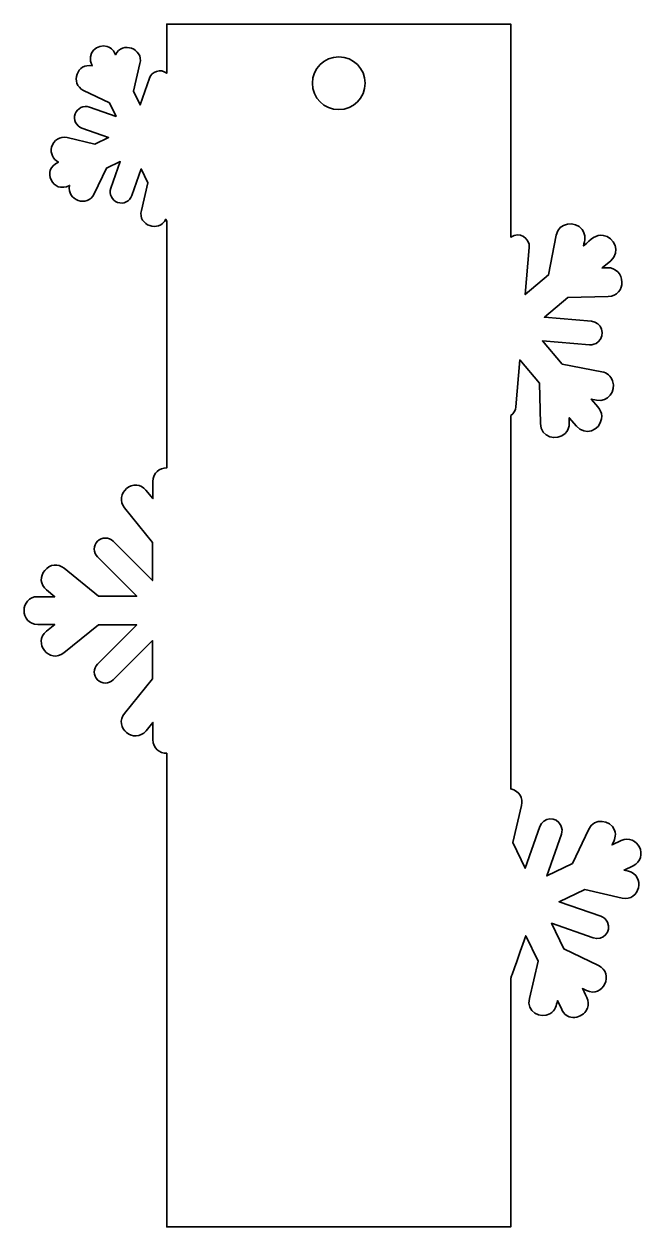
# Model space of a CAD drawing. Header units: inches. Extents: x 0 to 3.1, y 0 to 12.2.
# Drawn here: x 0.01 to 3.11, y 0.01 to 6.01 of the extents above; entities that cross this region are included whole.
import ezdxf

# ---------------------------------------------------------------- set-up
doc = ezdxf.new("R2010")
doc.units = ezdxf.units.IN
doc.header["$MEASUREMENT"] = 0
doc.layers.add('Слой 1', color=7, linetype='Continuous', lineweight=0)

msp = doc.modelspace()

# ---------------------------------------------------------------- linework, layer by layer
at = {"layer": 'Слой 1', "color": 1, "lineweight": 35, "true_color": 0xff0000}
for points, knots in [([(3.0217, 1.7819), (3.0217, 1.7819), (2.9995, 1.7872), (2.9995, 1.7872), (2.9995, 1.7872), (3.0446, 1.8089), (3.0446, 1.8089), (3.085, 1.8283), (3.0911, 1.8699), (3.0762, 1.9009), (3.0613, 1.9319), (3.025, 1.9532), (2.9846, 1.9338), (2.9846, 1.9338), (2.9395, 1.9121), (2.9395, 1.9121), (2.9512, 1.9369), (2.9631, 1.9569), (2.9516, 1.9865), (2.9311, 2.0387), (2.8499, 2.0488), (2.8238, 1.9918), (2.8238, 1.9918), (2.7419, 1.8194), (2.7419, 1.8194), (2.7419, 1.8194), (2.6139, 1.7579), (2.6139, 1.7579), (2.6139, 1.7579), (2.6871, 1.9663), (2.6871, 1.9663), (2.692, 1.9805), (2.6911, 1.996), (2.6844, 2.0099), (2.6622, 2.0561), (2.5958, 2.0515), (2.5792, 2.0042), (2.5792, 2.0042), (2.506, 1.7958), (2.506, 1.7958), (2.506, 1.7958), (2.4445, 1.9238), (2.4445, 1.9238), (2.4445, 1.9238), (2.4882, 2.1092), (2.4882, 2.1092), (2.4974, 2.1456), (2.479, 2.1815), (2.4345, 2.192), (2.4345, 2.192), (2.4345, 4.0539), (2.4345, 4.0539), (2.4486, 4.0637), (2.4586, 4.0791), (2.4601, 4.0971), (2.4601, 4.0971), (2.4797, 4.3314), (2.4797, 4.3314), (2.4797, 4.3314), (2.5782, 4.2149), (2.5782, 4.2149), (2.5782, 4.2149), (2.5827, 4.014), (2.5827, 4.014), (2.5832, 3.9462), (2.6649, 3.9243), (2.7058, 3.9646), (2.7306, 3.9889), (2.7264, 4.018), (2.7259, 4.0435), (2.7259, 4.0435), (2.7618, 4.0009), (2.7618, 4.0009), (2.8045, 3.9505), (2.8778, 3.9798), (2.8876, 4.0373), (2.8943, 4.0764), (2.8684, 4.0973), (2.8355, 4.1362), (2.8355, 4.1362), (2.862, 4.1312), (2.862, 4.1312), (2.9205, 4.1197), (2.9596, 4.1765), (2.9423, 4.2271), (2.9342, 4.2508), (2.9147, 4.2673), (2.8887, 4.2724), (2.8887, 4.2724), (2.691, 4.3103), (2.691, 4.3103), (2.691, 4.3103), (2.5926, 4.4268), (2.5926, 4.4268), (2.5926, 4.4268), (2.8269, 4.4072), (2.8269, 4.4072), (2.8424, 4.4058), (2.8576, 4.4108), (2.8698, 4.4211), (2.9105, 4.4555), (2.8881, 4.5206), (2.8368, 4.5249), (2.8368, 4.5249), (2.6025, 4.5445), (2.6025, 4.5445), (2.6025, 4.5445), (2.7189, 4.643), (2.7189, 4.643), (2.7189, 4.643), (2.9202, 4.6475), (2.9202, 4.6475), (2.9661, 4.6487), (2.9895, 4.6849), (2.9889, 4.72), (2.9882, 4.7609), (2.9577, 4.7925), (2.9174, 4.7912), (2.9174, 4.7912), (2.8903, 4.7906), (2.8903, 4.7906), (2.8903, 4.7906), (2.9329, 4.8266), (2.9329, 4.8266), (2.9848, 4.8705), (2.9509, 4.9445), (2.8957, 4.953), (2.858, 4.9588), (2.8377, 4.9342), (2.7976, 4.9003), (2.803, 4.9291), (2.8108, 4.954), (2.7909, 4.9815), (2.7567, 5.0286), (2.6726, 5.0174), (2.6614, 4.9535), (2.6614, 4.9535), (2.6235, 4.7558), (2.6235, 4.7558), (2.6235, 4.7558), (2.507, 4.6574), (2.507, 4.6574), (2.507, 4.6574), (2.5267, 4.8917), (2.5267, 4.8917), (2.5306, 4.9392), (2.4769, 4.9745), (2.4345, 4.9448), (2.4345, 4.9448), (2.4345, 6.007), (2.4345, 6.007), (2.4345, 6.007), (0.7186, 6.007), (0.7186, 6.007), (0.7186, 6.007), (0.7186, 5.7617), (0.7186, 5.7617), (0.6876, 5.7864), (0.6439, 5.7701), (0.6322, 5.7365), (0.6322, 5.7365), (0.5855, 5.6035), (0.5855, 5.6035), (0.5855, 5.6035), (0.5524, 5.6722), (0.5524, 5.6722), (0.5524, 5.6722), (0.585, 5.8103), (0.585, 5.8103), (0.604, 5.8858), (0.4956, 5.922), (0.4634, 5.8541), (0.4547, 5.8722), (0.4445, 5.8884), (0.4207, 5.8952), (0.3743, 5.9086), (0.3143, 5.8645), (0.3462, 5.7981), (0.2734, 5.8161), (0.2339, 5.7095), (0.3042, 5.6757), (0.3042, 5.6757), (0.4327, 5.6147), (0.4327, 5.6147), (0.4327, 5.6147), (0.4657, 5.5459), (0.4657, 5.5459), (0.4657, 5.5459), (0.3327, 5.5926), (0.3327, 5.5926), (0.3042, 5.6026), (0.2717, 5.587), (0.2617, 5.5585), (0.2517, 5.5299), (0.2671, 5.4977), (0.2958, 5.4876), (0.2958, 5.4876), (0.4288, 5.4409), (0.4288, 5.4409), (0.4288, 5.4409), (0.36, 5.4078), (0.36, 5.4078), (0.36, 5.4078), (0.2215, 5.4405), (0.2215, 5.4405), (0.1862, 5.4487), (0.1532, 5.4281), (0.1446, 5.3926), (0.1371, 5.3614), (0.1512, 5.3319), (0.1783, 5.3188), (0.1344, 5.2977), (0.1265, 5.2608), (0.1417, 5.2292), (0.157, 5.1972), (0.191, 5.1809), (0.2344, 5.2017), (0.217, 5.1279), (0.3251, 5.0907), (0.3565, 5.1595), (0.3565, 5.1595), (0.4176, 5.288), (0.4176, 5.288), (0.4176, 5.288), (0.4864, 5.3211), (0.4864, 5.3211), (0.4864, 5.3211), (0.4397, 5.188), (0.4397, 5.188), (0.4297, 5.1596), (0.4453, 5.1271), (0.4738, 5.1171), (0.5027, 5.1069), (0.5347, 5.1228), (0.5447, 5.1512), (0.5447, 5.1512), (0.5914, 5.2842), (0.5914, 5.2842), (0.5914, 5.2842), (0.6244, 5.2154), (0.6244, 5.2154), (0.6244, 5.2154), (0.5919, 5.0774), (0.5919, 5.0774), (0.5729, 5.002), (0.6812, 4.9656), (0.7135, 5.0336), (0.7147, 5.0311), (0.718, 5.0248), (0.7186, 5.0237), (0.7186, 5.0237), (0.7186, 3.7931), (0.7186, 3.7931), (0.6842, 3.7931), (0.6493, 3.7697), (0.6493, 3.7249), (0.6493, 3.7249), (0.6493, 3.6397), (0.6493, 3.6397), (0.6493, 3.6397), (0.615, 3.6818), (0.615, 3.6818), (0.6026, 3.6967), (0.5858, 3.7057), (0.5678, 3.707), (0.5499, 3.7083), (0.5319, 3.7022), (0.5183, 3.6901), (0.4924, 3.6671), (0.4805, 3.6267), (0.5076, 3.5941), (0.5076, 3.5941), (0.647, 3.4215), (0.647, 3.4215), (0.647, 3.4215), (0.647, 3.2314), (0.647, 3.2314), (0.647, 3.2314), (0.4513, 3.4271), (0.4513, 3.4271), (0.4301, 3.4484), (0.3942, 3.4484), (0.3729, 3.4271), (0.3516, 3.4059), (0.3516, 3.3699), (0.3729, 3.3487), (0.3729, 3.3487), (0.5686, 3.153), (0.5686, 3.153), (0.5686, 3.153), (0.3786, 3.153), (0.3786, 3.153), (0.3786, 3.153), (0.2062, 3.2923), (0.2062, 3.2923), (0.1915, 3.3045), (0.1746, 3.31), (0.1572, 3.3083), (0.1392, 3.3065), (0.1218, 3.2966), (0.11, 3.2818), (0.0979, 3.2682), (0.0917, 3.2501), (0.093, 3.2322), (0.0944, 3.2142), (0.1033, 3.1974), (0.1184, 3.1849), (0.1184, 3.1849), (0.1604, 3.1507), (0.1604, 3.1507), (0.1604, 3.1507), (0.0751, 3.1507), (0.0751, 3.1507), (0.0304, 3.1507), (0.0069, 3.1159), (0.0069, 3.0814), (0.0069, 3.047), (0.0304, 3.0121), (0.0751, 3.0121), (0.0751, 3.0121), (0.1604, 3.0121), (0.1604, 3.0121), (0.1604, 3.0121), (0.1185, 2.9781), (0.1185, 2.9781), (0.0838, 2.9503), (0.0872, 2.9088), (0.1086, 2.8821), (0.1303, 2.855), (0.1707, 2.8422), (0.206, 2.8705), (0.206, 2.8705), (0.3786, 3.0099), (0.3786, 3.0099), (0.3786, 3.0099), (0.5686, 3.0099), (0.5686, 3.0099), (0.5686, 3.0099), (0.3729, 2.8142), (0.3729, 2.8142), (0.3626, 2.8039), (0.357, 2.79), (0.357, 2.775), (0.357, 2.7599), (0.3626, 2.746), (0.3729, 2.7357), (0.3832, 2.7255), (0.3971, 2.7198), (0.4121, 2.7198), (0.4272, 2.7198), (0.4411, 2.7255), (0.4514, 2.7357), (0.4514, 2.7357), (0.647, 2.9314), (0.647, 2.9314), (0.647, 2.9314), (0.647, 2.7414), (0.647, 2.7414), (0.647, 2.7414), (0.5076, 2.5688), (0.5076, 2.5688), (0.48, 2.5342), (0.4921, 2.4945), (0.5183, 2.473), (0.5449, 2.4513), (0.5867, 2.4471), (0.6152, 2.4812), (0.6152, 2.4812), (0.6493, 2.5232), (0.6493, 2.5232), (0.6493, 2.5232), (0.6493, 2.4379), (0.6493, 2.4379), (0.6493, 2.3932), (0.6842, 2.3698), (0.7186, 2.3698), (0.7186, 2.3698), (0.7186, 2.3698), (0.7186, 2.3698), (0.7186, 2.3698), (0.7186, 0.0069), (0.7186, 0.0069), (0.7186, 0.0069), (2.4346, 0.0069), (2.4346, 0.0069), (2.4346, 0.0069), (2.4346, 1.248), (2.4346, 1.248), (2.4377, 1.2554), (2.4246, 1.2183), (2.5093, 1.4598), (2.5093, 1.4598), (2.5708, 1.3318), (2.5708, 1.3318), (2.5708, 1.3318), (2.5271, 1.1464), (2.5271, 1.1464), (2.511, 1.0825), (2.5823, 1.0428), (2.63, 1.0703), (2.6584, 1.0866), (2.6617, 1.1134), (2.6671, 1.1359), (2.6671, 1.1359), (2.6888, 1.0908), (2.6888, 1.0908), (2.6998, 1.068), (2.7197, 1.0539), (2.7437, 1.052), (2.7702, 1.0501), (2.7956, 1.0632), (2.8097, 1.0838), (2.8352, 1.1212), (2.8129, 1.1524), (2.792, 1.1959), (2.792, 1.1959), (2.8125, 1.1863), (2.8125, 1.1863), (2.8944, 1.1469), (2.9538, 1.2721), (2.8717, 1.3116), (2.8717, 1.3116), (2.6993, 1.3935), (2.6993, 1.3935), (2.6993, 1.3935), (2.6378, 1.5215), (2.6378, 1.5215), (2.6378, 1.5215), (2.8462, 1.4484), (2.8462, 1.4484), (2.8925, 1.4321), (2.9391, 1.4799), (2.9165, 1.527), (2.9098, 1.5409), (2.8983, 1.5513), (2.8841, 1.5563), (2.8841, 1.5563), (2.6757, 1.6294), (2.6757, 1.6294), (2.6757, 1.6294), (2.8037, 1.6909), (2.8037, 1.6909), (2.8037, 1.6909), (2.9895, 1.6471), (2.9895, 1.6471), (3.0775, 1.6267), (3.1087, 1.76), (3.0217, 1.7819)], [0, 0, 0, 0, 1, 1, 1, 2, 2, 2, 3, 3, 3, 4, 4, 4, 5, 5, 5, 6, 6, 6, 7, 7, 7, 8, 8, 8, 9, 9, 9, 10, 10, 10, 11, 11, 11, 12, 12, 12, 13, 13, 13, 14, 14, 14, 15, 15, 15, 16, 16, 16, 17, 17, 17, 18, 18, 18, 19, 19, 19, 20, 20, 20, 21, 21, 21, 22, 22, 22, 23, 23, 23, 24, 24, 24, 25, 25, 25, 26, 26, 26, 27, 27, 27, 28, 28, 28, 29, 29, 29, 30, 30, 30, 31, 31, 31, 32, 32, 32, 33, 33, 33, 34, 34, 34, 35, 35, 35, 36, 36, 36, 37, 37, 37, 38, 38, 38, 39, 39, 39, 40, 40, 40, 41, 41, 41, 42, 42, 42, 43, 43, 43, 44, 44, 44, 45, 45, 45, 46, 46, 46, 47, 47, 47, 48, 48, 48, 49, 49, 49, 50, 50, 50, 51, 51, 51, 52, 52, 52, 53, 53, 53, 54, 54, 54, 55, 55, 55, 56, 56, 56, 57, 57, 57, 58, 58, 58, 59, 59, 59, 60, 60, 60, 61, 61, 61, 62, 62, 62, 63, 63, 63, 64, 64, 64, 65, 65, 65, 66, 66, 66, 67, 67, 67, 68, 68, 68, 69, 69, 69, 70, 70, 70, 71, 71, 71, 72, 72, 72, 73, 73, 73, 74, 74, 74, 75, 75, 75, 76, 76, 76, 77, 77, 77, 78, 78, 78, 79, 79, 79, 80, 80, 80, 81, 81, 81, 82, 82, 82, 83, 83, 83, 84, 84, 84, 85, 85, 85, 86, 86, 86, 87, 87, 87, 88, 88, 88, 89, 89, 89, 90, 90, 90, 91, 91, 91, 92, 92, 92, 93, 93, 93, 94, 94, 94, 95, 95, 95, 96, 96, 96, 97, 97, 97, 98, 98, 98, 99, 99, 99, 100, 100, 100, 101, 101, 101, 102, 102, 102, 103, 103, 103, 104, 104, 104, 105, 105, 105, 106, 106, 106, 107, 107, 107, 108, 108, 108, 109, 109, 109, 110, 110, 110, 111, 111, 111, 112, 112, 112, 113, 113, 113, 114, 114, 114, 115, 115, 115, 116, 116, 116, 117, 117, 117, 118, 118, 118, 119, 119, 119, 120, 120, 120, 121, 121, 121, 122, 122, 122, 123, 123, 123, 124, 124, 124, 125, 125, 125, 126, 126, 126, 127, 127, 127, 128, 128, 128, 129, 129, 129, 130, 130, 130, 131, 131, 131, 132, 132, 132, 133, 133, 133, 134, 134, 134, 135, 135, 135, 136, 136, 136, 137, 137, 137, 138, 138, 138, 139, 139, 139, 140, 140, 140, 141, 141, 141, 142, 142, 142, 143, 143, 143, 144, 144, 144, 145, 145, 145, 146, 146, 146, 147, 147, 147, 148, 148, 148, 149, 149, 149, 149]), ([(1.5766, 5.58), (1.5038, 5.58), (1.4449, 5.6389), (1.4449, 5.7117), (1.4449, 5.7844), (1.5038, 5.8434), (1.5766, 5.8434), (1.6493, 5.8434), (1.7083, 5.7844), (1.7083, 5.7117), (1.7083, 5.6389), (1.6493, 5.58), (1.5766, 5.58)], [0, 0, 0, 0, 1, 1, 1, 2, 2, 2, 3, 3, 3, 4, 4, 4, 4])]:
    msp.add_open_spline(points, degree=3, knots=knots, dxfattribs=at)

doc.saveas('drawing.dxf')
